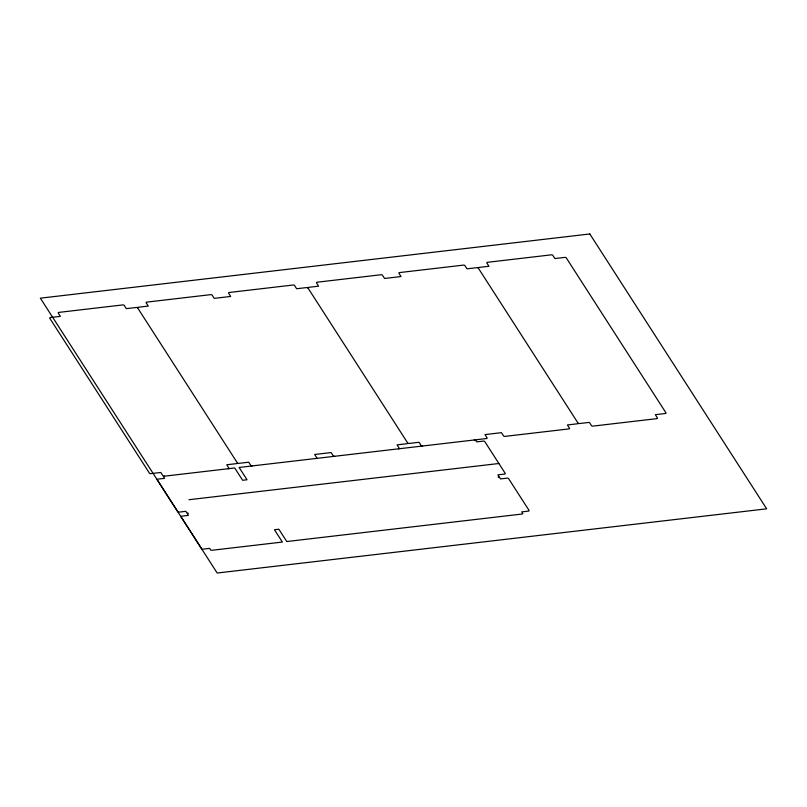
<?xml version="1.0" encoding="UTF-8"?>
<svg xmlns="http://www.w3.org/2000/svg" width="807" height="807" viewBox="0 0 807 807"><rect width="100%" height="100%" fill="white"/><g stroke="black" fill="none" stroke-linecap="round" stroke-linejoin="round"><path stroke-width="1.21" d="M164.386 476.191L234.716 467.969L242.645 480.286L247.043 479.772L239.114 467.455L486.369 438.564A1.16 0.565 3 0 0 487.115 437.888L484.997 434.59L501.48 432.663L503.598 435.962A1.16 0.565 3 0 0 505.051 436.375L568.794 428.931A1.16 0.565 3 0 0 569.54 428.255L567.412 424.956L577.308 423.796A1.16 0.565 3 0 0 578.054 423.12A1.16 0.565 3 0 0 579.507 423.544L589.392 422.384L591.521 425.682A1.16 0.565 3 0 0 592.974 426.106L656.706 418.662A1.16 0.565 3 0 0 657.453 417.976L655.334 414.677L665.22 413.527A1.16 0.565 3 0 0 665.967 412.851L566.232 257.826A1.16 0.565 3 0 0 564.779 257.403L554.883 258.563L552.765 255.264A1.16 0.565 3 0 0 551.312 254.841L487.579 262.295A1.16 0.565 3 0 0 486.833 262.971L488.951 266.27L479.065 267.42A1.16 0.565 3 0 0 478.319 268.106A1.16 0.565 3 0 0 476.866 267.682L466.971 268.832L464.852 265.543A1.16 0.565 3 0 0 463.4 265.12L399.657 272.564A1.16 0.565 3 0 0 398.92 273.24L401.039 276.539L384.556 278.465L382.427 275.167A1.16 0.565 3 0 0 380.975 274.753L317.242 282.198A1.16 0.565 3 0 0 316.495 282.874L318.614 286.172L308.728 287.332A1.16 0.565 3 0 0 307.981 288.008A1.16 0.565 3 0 0 306.529 287.585L296.643 288.745L294.515 285.446A1.16 0.565 3 0 0 293.062 285.022L229.329 292.467A1.16 0.565 3 0 0 228.583 293.153L230.701 296.451L214.218 298.378L212.1 295.08A1.16 0.565 3 0 0 210.647 294.656L146.904 302.1A1.16 0.565 3 0 0 146.158 302.776L148.286 306.075L138.39 307.235A1.16 0.565 3 0 0 137.644 307.911A1.16 0.565 3 0 0 136.191 307.487L126.306 308.647L124.187 305.349A1.16 0.565 3 0 0 122.735 304.925L58.992 312.38A1.16 0.565 3 0 0 58.245 313.055L60.374 316.354L50.478 317.504A1.16 0.565 3 0 0 49.731 318.19L149.466 473.205A1.16 0.565 3 0 0 150.919 473.628L160.815 472.468L162.933 475.767A1.16 0.565 3 0 0 164.386 476.191A1.16 0.565 3 0 0 163.639 476.866L164.598 478.349L158.001 479.116A1.16 0.565 3 0 0 157.254 479.792L177.772 511.678A1.16 0.565 3 0 0 179.225 512.102L185.812 511.325L186.77 512.808A1.16 0.565 3 0 0 188.223 513.232A1.16 0.565 3 0 0 187.476 513.908L188.424 515.38L181.827 516.157A1.16 0.565 3 0 0 181.081 516.833L201.599 548.72A1.16 0.565 3 0 0 203.051 549.143L209.649 548.367L210.597 549.849A1.16 0.565 3 0 0 212.049 550.263L282.379 542.052L274.451 529.735L278.849 529.221L286.778 541.537L521.947 514.049A1.16 0.565 3 0 0 522.694 513.373L521.736 511.9L528.333 511.124A1.16 0.565 3 0 0 529.079 510.448L508.561 478.561A1.16 0.565 3 0 0 507.109 478.148L500.522 478.914L499.563 477.431A1.16 0.565 3 0 0 498.111 477.018A1.16 0.565 3 0 0 498.857 476.332L497.909 474.859L504.506 474.082A1.16 0.565 3 0 0 505.253 473.406L484.735 441.53A1.16 0.565 3 0 0 483.282 441.106L476.685 441.873L475.737 440.4A1.16 0.565 3 0 0 474.284 439.976M188.929 499.725L498.827 463.511M478.319 268.106L578.054 423.12M307.981 288.008L407.717 443.023A1.16 0.565 3 0 0 409.169 443.447L419.065 442.286L421.183 445.585A1.16 0.565 3 0 0 422.636 446.009M137.644 307.911L237.389 462.936A1.16 0.565 3 0 0 238.842 463.349L248.727 462.199L250.846 465.498A1.16 0.565 3 0 0 252.298 465.911M237.389 462.936A1.16 0.565 3 0 1 236.643 463.611L226.747 464.761L228.875 468.06A1.16 0.565 3 0 1 228.129 468.746M407.717 443.023A1.16 0.565 3 0 1 406.97 443.699L397.084 444.859L399.203 448.157A1.16 0.565 3 0 1 398.456 448.833M334.723 456.288A1.16 0.565 3 0 1 333.271 455.864L331.142 452.566L314.659 454.492L316.788 457.791A1.16 0.565 3 0 1 316.041 458.467M589.816 233.969L40.35 298.176L217.184 573.031L766.65 508.824L589.816 233.969"/></g></svg>
